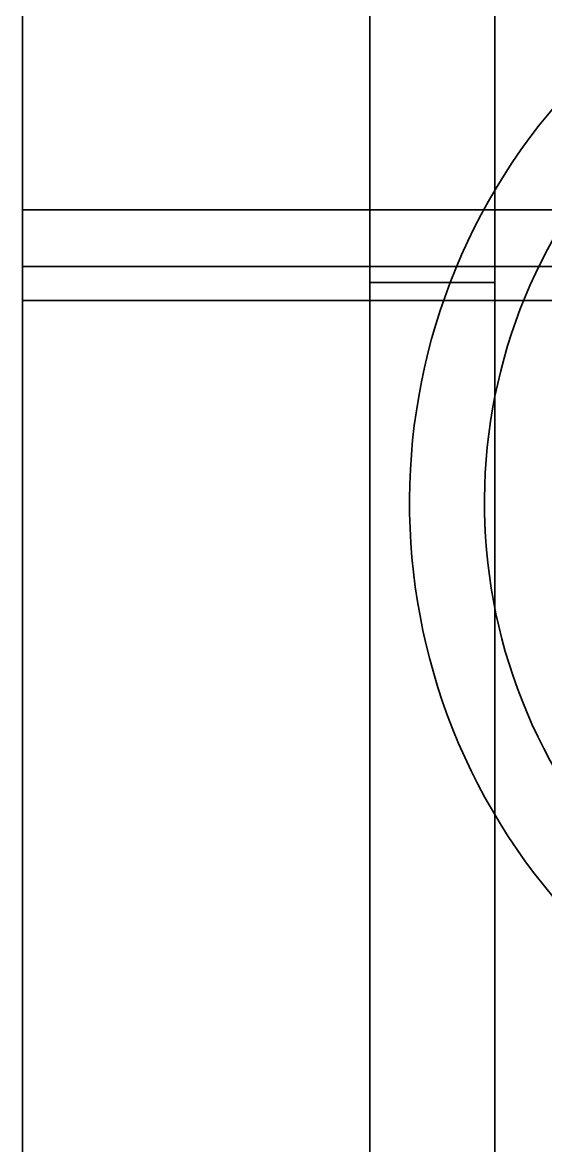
# Model space of a CAD drawing. Header units: millimetres. Extents: x -176 to 3932, y -325 to 2058.
# Drawn here: x 1341.22 to 1362.16, y 464.28 to 509.2 of the extents above; entities that cross this region are included whole.
import ezdxf

# ---------------------------------------------------------------- set-up
doc = ezdxf.new("R2010")
doc.units = ezdxf.units.MM

# ---------------------------------------------------------------- blocks, each defined once
blk = doc.blocks.new('Drawing View5')
at = {"color": 7, "linetype": 'Continuous', "lineweight": 35}
for p, q in [((1097.1, 212), (1097.1, 163.711)), ((1097.1, 209.73), (1097.1, 161.441)), ((1111.014, 160.8), (1111.014, 194.172)), ((1111.014, 194.172), (1111.014, -270.172)), ((1116.014, 194.172), (1116.014, -1)), ((1116.014, 160.8), (1116.014, 194.172)), ((1097.1, 163.711), (1177.1, 163.711)), ((1097.1, 161.441), (1097.1, 163.711)), ((1097.1, 163.711), (1097.1, 160.08)), ((1097.1, 161.441), (1097.1, 160.08)), ((1097.1, 161.441), (1177.1, 161.441)), ((1116.014, 160.8), (1111.014, 160.8)), ((1111.014, 160.8), (1111.014, -236.8)), ((1116.014, 160.8), (1116.014, -236.8)), ((1097.1, 160.08), (1097.1, -236.08)), ((1097.1, 160.08), (1177.1, 160.08)), ((1097.1, 160.08), (1097.1, -236.08)), ((1097.1, 160.08), (1177.1, 160.08))]:
    blk.add_line(p, q, dxfattribs=at)
for radius, end in [(24.5, 314.6585), (24.5, 314.6585), (21.5, 314.2993)]:
    blk.add_arc((1137.1, 152), radius, 134.6585, end, dxfattribs=at)

msp = doc.modelspace()

# ---------------------------------------------------------------- block references
at = {"lineweight": 0}
msp.add_blockref('Drawing View5', (244.116, 338), dxfattribs=at)

doc.saveas('drawing.dxf')
